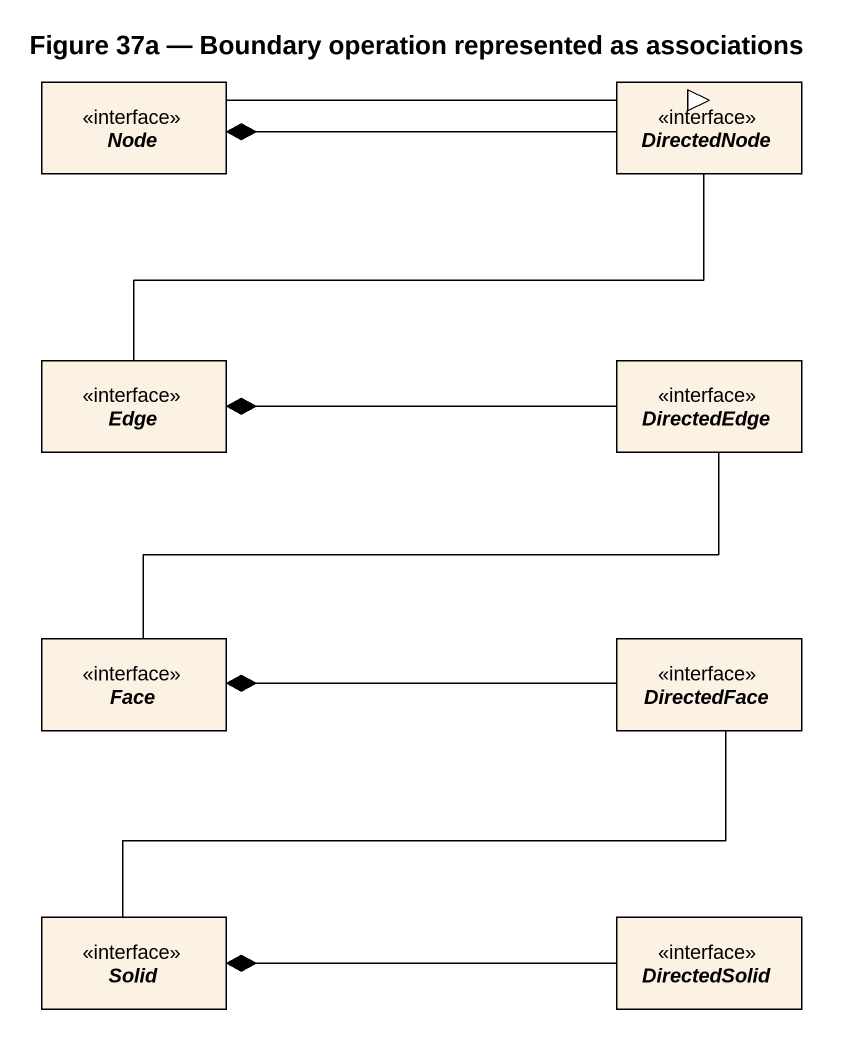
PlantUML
@startuml
title Figure 37a — Boundary operation represented as associations
hide circle
hide empty members
interface "Node" as Node_
interface DirectedNode
interface Edge
interface DirectedEdge
interface Face
interface DirectedFace
interface Solid
interface DirectedSolid
Node_ -right-|> DirectedNode
DirectedNode -left-* Node_
DirectedNode -left- Edge
DirectedEdge -left-* Edge
Face -right- DirectedEdge
DirectedFace -left-* Face
Solid -right- DirectedFace
DirectedSolid -left-* Solid
@enduml
